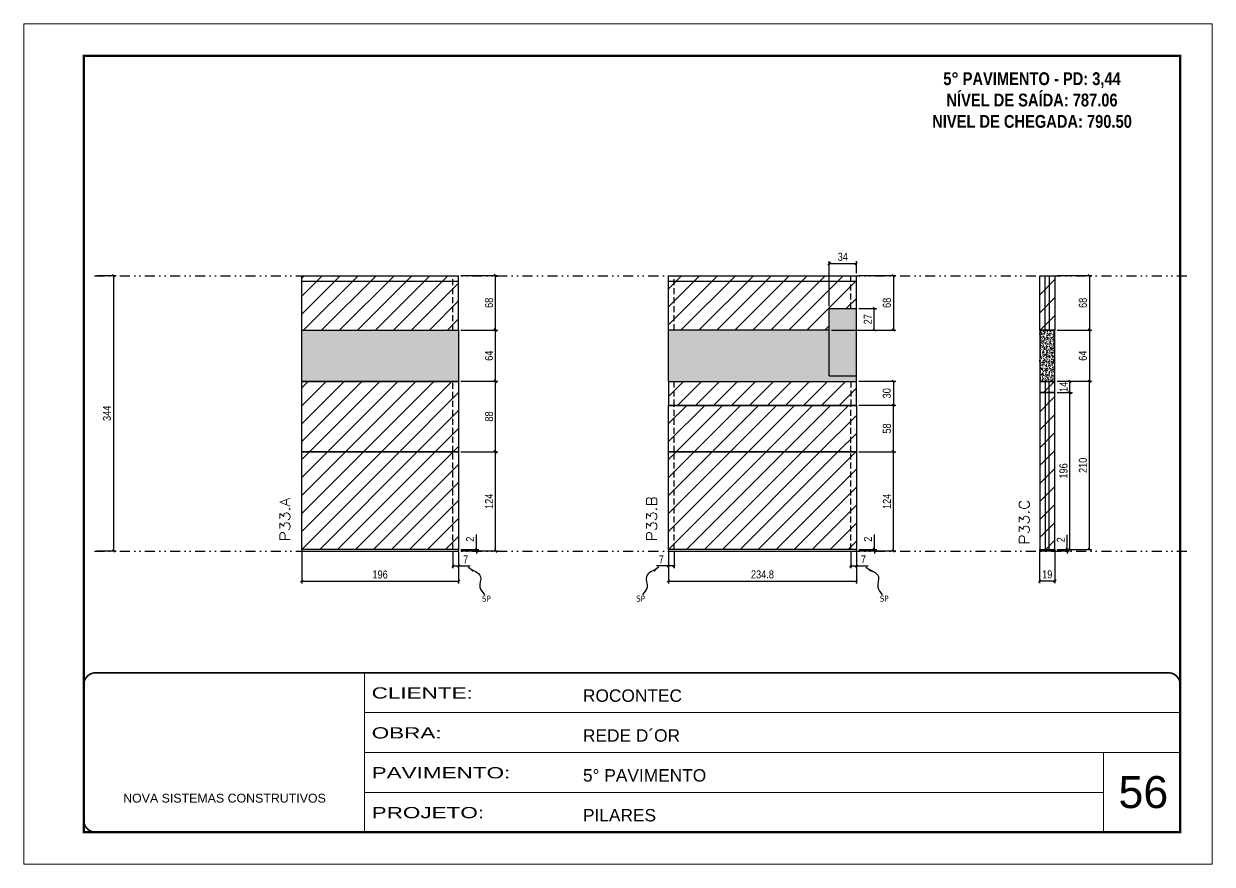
# Model space of a CAD drawing. Extents: x 28748 to 35002, y 14885 to 43501.
# Drawn here: x 33517 to 35002, y 27519 to 28569 of the extents above; entities that cross this region are included whole.
import ezdxf

# ---------------------------------------------------------------- set-up
doc = ezdxf.new("R2010")
doc.units = 0
for name, pattern in [('CONTINUO', [0]), ('DASHED', [0.75, 0.5, -0.25]), ('DIVIDE2', [0.625, 0.25, -0.125, 0, -0.125, 0, -0.125]), ('HIDDEN', [0.375, 0.25, -0.125])]:
    doc.linetypes.add(name, pattern=pattern)
for name, color, linetype, lineweight in [('CARIMBO', 255, 'Continuous', 9), ('Folhas', 255, 'Continuous', 9), ('Hachura', 251, 'Continuous', 9), ('SARRAFO DE PRESSAO', 251, 'DASHED', 9), ('Texto Seção', 7, 'Continuous', 15)]:
    doc.layers.add(name, color=color, linetype=linetype, lineweight=lineweight)
for name, color, linetype in [('COTA', 241, 'Continuous'), ('NOMENCLATURA', 7, 'Continuous'), ('Nível', 160, 'Continuous'), ('Painéis', 200, 'Continuous'), ('SARR_2.2x7', 40, 'Continuous'), ('Sarrafo de Pressão', 42, 'HIDDEN'), ('texto', 7, 'Continuous')]:
    doc.layers.add(name, color=color, linetype=linetype)
doc.styles.add('ARIAL', font='arial.ttf')
doc.styles.add('COTA TECNICA', font='techl___.ttf', dxfattribs={"height": 10})
doc.styles.add('COTA TECNICA-50', font='techl___.ttf', dxfattribs={"height": 10})
doc.styles.add('REGUA-120', font='ROMANS.shx', dxfattribs={"height": 15})
doc.styles.add('ROMANC', font='techb___.ttf', dxfattribs={"height": 2.5})
doc.styles.get("Standard").update_dxf_attribs({"font": 'arial.ttf'})
doc.styles.add('Tecnologia', font='')
doc.styles.get('Tecnologia').set_extended_font_data('Forgotten Futurist')
doc.dimstyles.new('COTA PAINEL-50', dxfattribs={"dimtxt": 10, "dimasz": 3, "dimexe": 3, "dimexo": 3, "dimgap": 3, "dimtad": 1, "dimdec": 1, "dimzin": 12, "dimdsep": 46, "dimtxsty": 'COTA TECNICA-50', "dimblk1": 'OBLIQUE', "dimblk2": 'OBLIQUE', "dimsah": 1, "dimcen": 0.9, "dimclrd": 4, "dimclre": 4, "dimclrt": 240, "dimadec": 1, "dimazin": 3, "dimtfac": 1, "dimtdec": 1, "dimtmove": 0, "dimatfit": 3, "dimfxl": 1, "dimtolj": 1, "dimtzin": 12, "dimarcsym": 0})
doc.dimstyles.new('PAINEL', dxfattribs={"dimtxt": 10, "dimasz": 3, "dimexe": 3, "dimexo": 3, "dimgap": 3, "dimtad": 1, "dimdec": 1, "dimzin": 12, "dimdsep": 46, "dimtxsty": 'COTA TECNICA', "dimblk1": 'OBLIQUE', "dimblk2": 'OBLIQUE', "dimsah": 1, "dimcen": 0.9, "dimclrd": 4, "dimclre": 4, "dimclrt": 240, "dimadec": 1, "dimazin": 3, "dimtfac": 1, "dimtdec": 1, "dimtmove": 0, "dimatfit": 3, "dimfxl": 1, "dimtolj": 1, "dimtzin": 12, "dimarcsym": 0})
doc.dimstyles.get("Standard").update_dxf_attribs({"dimtxt": 0.18, "dimasz": 0.18, "dimexe": 0.18, "dimexo": 0.0625, "dimgap": 0.09, "dimtad": 0, "dimtih": 1, "dimtoh": 1, "dimdec": 4, "dimzin": 0, "dimdsep": 46, "dimtxsty": 'Standard', "dimcen": 0.09, "dimadec": 0, "dimazin": 0, "dimtfac": 1, "dimtdec": 4, "dimtofl": 0, "dimtmove": 0, "dimatfit": 3, "dimfxl": 1, "dimtolj": 1, "dimtzin": 0, "dimarcsym": 0})
pattern_1 = [(45, (-95420.628, -928.062), (-11.2253202, 11.2253202), [])]
pattern_2 = [(45, (28982.809, 36716.885), (-11.22532, 11.22532), [])]

# ---------------------------------------------------------------- blocks, each defined once
blk = doc.blocks.new('9999999999')
at = {"color": 30, "linetype": 'CONTINUO'}
for p, q in [((98564.6, 34230.2), (98564.6, 34429.4)), ((98564.6, 34379.6), (99584, 34379.6)), ((98564.6, 34329.8), (99488, 34329.8)), ((99584, 34329.8), (99488, 34329.8)), ((99488, 34329.8), (99488, 34230.2)), ((98564.6, 34280), (99488, 34280))]:
    blk.add_line(p, q, dxfattribs=at)
at = {"color": 30, "linetype": 'CONTINUO', "const_width": 2}
blk.add_lwpolyline([(99584, 34230.2), (99584, 34414.4, 0.414214), (99569, 34429.4), (98229, 34429.4, 0.414214), (98214, 34414.4), (98214, 34245.2, 0.414214), (98229, 34230.2), (99584, 34230.2)], format="xyb", dxfattribs=at)
at = {"layer": 'Folhas'}
blk.add_lwpolyline([(98139, 34190.2), (99624, 34190.2), (99624, 35240.2), (98139, 35240.2)], close=True, dxfattribs=at)
at = {"layer": 'Folhas', "color": 30, "const_width": 3}
blk.add_lwpolyline([(98214, 34230.2), (99584, 34230.2), (99584, 35200.2), (98214, 35200.2)], close=True, dxfattribs=at)
at = {"color": 7, "linetype": 'Continuous', "ltscale": 5, "style": 'ARIAL'}
for s, height, p in [('ROCONTEC', 15.48, (98837.7, 34393.1)), ('REDE D´OR', 15.48, (98837.7, 34343.3)), ('5° PAVIMENTO', 15.483, (98837.7, 34293.5)), ('NOVA SISTEMAS CONSTRUTIVOS', 11.059, (98263.2, 34267.2)), ('PILARES', 15.48, (98837.7, 34243.7))]:
    blk.add_text(s, height=height, dxfattribs=at).set_placement(p)
at = {"layer": 'Folhas', "color": 7, "style": 'Tecnologia', "width": 1.5}
for s, p in [('CLIENTE:', (98573.7, 34397.2)), ('OBRA:', (98573.7, 34347.3)), ('PAVIMENTO:', (98573.7, 34297.5)), ('PROJETO:', (98573.7, 34247.7))]:
    blk.add_text(s, height=14, dxfattribs=at).set_placement(p)
blk = doc.blocks.new('_Oblique')
at = {"color": 0, "linetype": 'ByBlock', "lineweight": -2}
blk.add_line((-0.5, -0.5), (0.5, 0.5), dxfattribs=at)
blk = doc.blocks.new('*D1070')
at = {"layer": 'COTA', "color": 4, "linetype": 'ByBlock', "lineweight": -2, "transparency": 16777216}
for p, q in [((33608.3, 28254.6), (33632.1, 28254.6)), ((33629.1, 28254.6), (33629.1, 27910.6)), ((33608.3, 27910.6), (33632.1, 27910.6))]:
    blk.add_line(p, q, dxfattribs=at)
at = {"layer": 'Defpoints', "color": 0, "linetype": 'ByBlock', "transparency": 16777216}
for p in [(33605.3, 28254.6), (33605.3, 27910.6), (33629.1, 27910.6)]:
    blk.add_point(p, dxfattribs=at)
at = {"layer": 'COTA', "color": 4, "linetype": 'ByBlock', "lineweight": -2, "transparency": 16777216, "xscale": 3, "yscale": 3, "zscale": 3}
for p, rotation in [((33629.1, 28254.6), 90), ((33629.1, 27910.6), 270)]:
    blk.add_blockref('_Oblique', p, dxfattribs=dict(at, rotation=rotation))
at = {"layer": 'COTA', "color": 240, "linetype": 'ByBlock', "transparency": 16777216, "insert": (33620.8, 28082.6), "char_height": 10, "attachment_point": 5, "rotation": 90, "style": 'COTA TECNICA'}
blk.add_mtext('\\A1;344', dxfattribs=at)
blk = doc.blocks.new('*D1071')
at = {"layer": 'COTA', "color": 4, "lineweight": -2, "transparency": 16777216}
for p, q in [((33864.1, 27909.6), (33864.1, 27870.1)), ((34060.1, 27909.6), (34060.1, 27870.1)), ((33864.1, 27873.1), (34060.1, 27873.1))]:
    blk.add_line(p, q, dxfattribs=at)
at = {"layer": 'Defpoints', "color": 0, "transparency": 16777216}
for p in [(33864.1, 27912.6), (34060.1, 27912.6), (34060.1, 27873.1)]:
    blk.add_point(p, dxfattribs=at)
at = {"layer": 'COTA', "color": 4, "lineweight": -2, "transparency": 16777216, "xscale": 3, "yscale": 3, "zscale": 3, "rotation": 180}
blk.add_blockref('_Oblique', (33864.1, 27873.1), dxfattribs=at)
at = {"layer": 'COTA', "color": 4, "lineweight": -2, "transparency": 16777216, "xscale": 3, "yscale": 3, "zscale": 3}
blk.add_blockref('_Oblique', (34060.1, 27873.1), dxfattribs=at)
at = {"layer": 'COTA', "color": 240, "transparency": 16777216, "insert": (33962.1, 27881.2), "char_height": 10, "attachment_point": 5, "style": 'COTA TECNICA'}
blk.add_mtext('\\A1;196', dxfattribs=at)
blk = doc.blocks.new('*D1072')
at = {"layer": 'COTA', "color": 4, "lineweight": -2, "transparency": 16777216}
for p, q in [((34063.1, 28186.6), (34109.3, 28186.6)), ((34106.3, 28122.6), (34106.3, 28186.6)), ((34063.1, 28122.6), (34109.3, 28122.6))]:
    blk.add_line(p, q, dxfattribs=at)
at = {"layer": 'Defpoints', "color": 0, "transparency": 16777216}
for p in [(34060.1, 28186.6), (34106.3, 28186.6), (34060.1, 28122.6)]:
    blk.add_point(p, dxfattribs=at)
at = {"layer": 'COTA', "color": 4, "lineweight": -2, "transparency": 16777216, "xscale": 3, "yscale": 3, "zscale": 3}
for p, rotation in [((34106.3, 28186.6), 90), ((34106.3, 28122.6), 270)]:
    blk.add_blockref('_Oblique', p, dxfattribs=dict(at, rotation=rotation))
at = {"layer": 'COTA', "color": 240, "transparency": 16777216, "insert": (34098.2, 28154.6), "char_height": 10, "attachment_point": 5, "rotation": 90, "style": 'COTA TECNICA'}
blk.add_mtext('\\A1;64', dxfattribs=at)
blk = doc.blocks.new('*D1073')
at = {"layer": 'COTA', "color": 4, "lineweight": -2, "transparency": 16777216}
for p, q in [((34053.1, 27909.6), (34053.1, 27889)), ((34060.1, 27907.6), (34060.1, 27889)), ((34053.1, 27892), (34060.1, 27892)), ((34060.1, 27892), (34074.8, 27892))]:
    blk.add_line(p, q, dxfattribs=at)
at = {"layer": 'Defpoints', "color": 0, "transparency": 16777216}
for p in [(34053.1, 27912.6), (34060.1, 27910.6), (34060.1, 27892)]:
    blk.add_point(p, dxfattribs=at)
at = {"layer": 'COTA', "color": 4, "lineweight": -2, "transparency": 16777216, "xscale": 3, "yscale": 3, "zscale": 3, "rotation": 180}
blk.add_blockref('_Oblique', (34053.1, 27892), dxfattribs=at)
at = {"layer": 'COTA', "color": 4, "lineweight": -2, "transparency": 16777216, "xscale": 3, "yscale": 3, "zscale": 3}
blk.add_blockref('_Oblique', (34060.1, 27892), dxfattribs=at)
at = {"layer": 'COTA', "color": 240, "transparency": 16777216, "insert": (34069, 27900.1), "char_height": 10, "attachment_point": 5, "style": 'COTA TECNICA-50'}
blk.add_mtext('\\A1;7', dxfattribs=at)
blk = doc.blocks.new('*D1074')
at = {"layer": 'COTA', "color": 4, "lineweight": -2, "transparency": 16777216}
for p, q in [((34063.1, 28034.6), (34109.3, 28034.6)), ((34106.3, 27910.6), (34106.3, 28034.6)), ((34063.1, 27910.6), (34109.3, 27910.6))]:
    blk.add_line(p, q, dxfattribs=at)
at = {"layer": 'Defpoints', "color": 0, "transparency": 16777216}
for p in [(34060.1, 28034.6), (34106.3, 28034.6), (34060.1, 27910.6)]:
    blk.add_point(p, dxfattribs=at)
at = {"layer": 'COTA', "color": 4, "lineweight": -2, "transparency": 16777216, "xscale": 3, "yscale": 3, "zscale": 3}
for p, rotation in [((34106.3, 28034.6), 90), ((34106.3, 27910.6), 270)]:
    blk.add_blockref('_Oblique', p, dxfattribs=dict(at, rotation=rotation))
at = {"layer": 'COTA', "color": 240, "transparency": 16777216, "insert": (34098.3, 27972.6), "char_height": 10, "attachment_point": 5, "rotation": 90, "style": 'COTA TECNICA-50'}
blk.add_mtext('\\A1;124', dxfattribs=at)
blk = doc.blocks.new('*D1075')
at = {"layer": 'COTA', "color": 4, "lineweight": -2, "transparency": 16777216}
for p, q in [((34082.6, 27912.6), (34082.6, 27931.4)), ((34063.1, 27912.6), (34085.6, 27912.6)), ((34063.1, 27910.6), (34085.6, 27910.6)), ((34082.6, 27910.6), (34082.6, 27912.6)), ((34082.6, 27910.6), (34082.6, 27907.6))]:
    blk.add_line(p, q, dxfattribs=at)
at = {"layer": 'Defpoints', "color": 0, "transparency": 16777216}
for p in [(34060.1, 27912.6), (34060.1, 27910.6), (34082.6, 27910.6)]:
    blk.add_point(p, dxfattribs=at)
at = {"layer": 'COTA', "color": 4, "lineweight": -2, "transparency": 16777216, "xscale": 3, "yscale": 3, "zscale": 3}
for p, rotation in [((34082.6, 27912.6), 270), ((34082.6, 27910.6), 90)]:
    blk.add_blockref('_Oblique', p, dxfattribs=dict(at, rotation=rotation))
at = {"layer": 'COTA', "color": 240, "transparency": 16777216, "insert": (34074.6, 27925.3), "char_height": 10, "attachment_point": 5, "rotation": 90, "style": 'COTA TECNICA-50'}
blk.add_mtext('\\A1;2', dxfattribs=at)
blk = doc.blocks.new('*D1076')
at = {"layer": 'COTA', "color": 4, "linetype": 'ByBlock', "lineweight": -2, "transparency": 16777216}
for p, q in [((34063.1, 28122.6), (34109.3, 28122.6)), ((34106.3, 28034.6), (34106.3, 28122.6)), ((34063.1, 28034.6), (34109.3, 28034.6))]:
    blk.add_line(p, q, dxfattribs=at)
at = {"layer": 'Defpoints', "color": 0, "linetype": 'ByBlock', "transparency": 16777216}
for p in [(34060.1, 28122.6), (34106.3, 28122.6), (34060.1, 28034.6)]:
    blk.add_point(p, dxfattribs=at)
at = {"layer": 'COTA', "color": 4, "linetype": 'ByBlock', "lineweight": -2, "transparency": 16777216, "xscale": 3, "yscale": 3, "zscale": 3}
for p, rotation in [((34106.3, 28122.6), 90), ((34106.3, 28034.6), 270)]:
    blk.add_blockref('_Oblique', p, dxfattribs=dict(at, rotation=rotation))
at = {"layer": 'COTA', "color": 240, "linetype": 'ByBlock', "transparency": 16777216, "insert": (34098.3, 28078.6), "char_height": 10, "attachment_point": 5, "rotation": 90, "style": 'COTA TECNICA'}
blk.add_mtext('\\A1;88', dxfattribs=at)
blk = doc.blocks.new('*D1077')
at = {"layer": 'COTA', "color": 4, "lineweight": -2, "transparency": 16777216}
for p, q in [((34322.4, 27909.6), (34322.4, 27870.1)), ((34557.2, 27909.6), (34557.2, 27870.1)), ((34322.4, 27873.1), (34557.2, 27873.1))]:
    blk.add_line(p, q, dxfattribs=at)
at = {"layer": 'Defpoints', "color": 0, "transparency": 16777216}
for p in [(34322.4, 27912.6), (34557.2, 27912.6), (34557.2, 27873.1)]:
    blk.add_point(p, dxfattribs=at)
at = {"layer": 'COTA', "color": 4, "lineweight": -2, "transparency": 16777216, "xscale": 3, "yscale": 3, "zscale": 3, "rotation": 180}
blk.add_blockref('_Oblique', (34322.4, 27873.1), dxfattribs=at)
at = {"layer": 'COTA', "color": 4, "lineweight": -2, "transparency": 16777216, "xscale": 3, "yscale": 3, "zscale": 3}
blk.add_blockref('_Oblique', (34557.2, 27873.1), dxfattribs=at)
at = {"layer": 'COTA', "color": 240, "transparency": 16777216, "insert": (34439.8, 27881.3), "char_height": 10, "attachment_point": 5, "style": 'COTA TECNICA'}
blk.add_mtext('\\A1;234.8', dxfattribs=at)
blk = doc.blocks.new('*D1078')
at = {"layer": 'COTA', "color": 4, "lineweight": -2, "transparency": 16777216}
for p, q in [((34322.4, 27907.6), (34322.4, 27889)), ((34329.4, 27909.6), (34329.4, 27889)), ((34322.4, 27892), (34307.6, 27892)), ((34329.4, 27892), (34322.4, 27892))]:
    blk.add_line(p, q, dxfattribs=at)
at = {"layer": 'Defpoints', "color": 0, "transparency": 16777216}
for p in [(34322.4, 27910.6), (34329.4, 27912.6), (34322.4, 27892)]:
    blk.add_point(p, dxfattribs=at)
at = {"layer": 'COTA', "color": 4, "lineweight": -2, "transparency": 16777216, "xscale": 3, "yscale": 3, "zscale": 3, "rotation": 180}
blk.add_blockref('_Oblique', (34322.4, 27892), dxfattribs=at)
at = {"layer": 'COTA', "color": 4, "lineweight": -2, "transparency": 16777216, "xscale": 3, "yscale": 3, "zscale": 3}
blk.add_blockref('_Oblique', (34329.4, 27892), dxfattribs=at)
at = {"layer": 'COTA', "color": 240, "transparency": 16777216, "insert": (34313.5, 27900.1), "char_height": 10, "attachment_point": 5, "style": 'COTA TECNICA-50'}
blk.add_mtext('\\A1;7', dxfattribs=at)
blk = doc.blocks.new('*D1079')
at = {"layer": 'COTA', "color": 4, "lineweight": -2, "transparency": 16777216}
for p, q in [((34550.2, 27909.6), (34550.2, 27889)), ((34557.2, 27907.6), (34557.2, 27889)), ((34550.2, 27892), (34557.2, 27892)), ((34557.2, 27892), (34571.9, 27892))]:
    blk.add_line(p, q, dxfattribs=at)
at = {"layer": 'Defpoints', "color": 0, "transparency": 16777216}
for p in [(34550.2, 27912.6), (34557.2, 27910.6), (34557.2, 27892)]:
    blk.add_point(p, dxfattribs=at)
at = {"layer": 'COTA', "color": 4, "lineweight": -2, "transparency": 16777216, "xscale": 3, "yscale": 3, "zscale": 3, "rotation": 180}
blk.add_blockref('_Oblique', (34550.2, 27892), dxfattribs=at)
at = {"layer": 'COTA', "color": 4, "lineweight": -2, "transparency": 16777216, "xscale": 3, "yscale": 3, "zscale": 3}
blk.add_blockref('_Oblique', (34557.2, 27892), dxfattribs=at)
at = {"layer": 'COTA', "color": 240, "transparency": 16777216, "insert": (34566, 27900.1), "char_height": 10, "attachment_point": 5, "style": 'COTA TECNICA-50'}
blk.add_mtext('\\A1;7', dxfattribs=at)
blk = doc.blocks.new('*D1080')
at = {"layer": 'COTA', "color": 4, "lineweight": -2, "transparency": 16777216}
for p, q in [((34560.2, 28034.6), (34606.4, 28034.6)), ((34603.4, 27910.6), (34603.4, 28034.6)), ((34560.2, 27910.6), (34606.4, 27910.6))]:
    blk.add_line(p, q, dxfattribs=at)
at = {"layer": 'Defpoints', "color": 0, "transparency": 16777216}
for p in [(34557.2, 28034.6), (34603.4, 28034.6), (34557.2, 27910.6)]:
    blk.add_point(p, dxfattribs=at)
at = {"layer": 'COTA', "color": 4, "lineweight": -2, "transparency": 16777216, "xscale": 3, "yscale": 3, "zscale": 3}
for p, rotation in [((34603.4, 28034.6), 90), ((34603.4, 27910.6), 270)]:
    blk.add_blockref('_Oblique', p, dxfattribs=dict(at, rotation=rotation))
at = {"layer": 'COTA', "color": 240, "transparency": 16777216, "insert": (34595.3, 27972.6), "char_height": 10, "attachment_point": 5, "rotation": 90, "style": 'COTA TECNICA-50'}
blk.add_mtext('\\A1;124', dxfattribs=at)
blk = doc.blocks.new('*D1081')
at = {"layer": 'COTA', "color": 4, "lineweight": -2, "transparency": 16777216}
for p, q in [((34579.7, 27912.6), (34579.7, 27931.4)), ((34560.2, 27912.6), (34582.7, 27912.6)), ((34560.2, 27910.6), (34582.7, 27910.6)), ((34579.7, 27910.6), (34579.7, 27912.6)), ((34579.7, 27910.6), (34579.7, 27907.6))]:
    blk.add_line(p, q, dxfattribs=at)
at = {"layer": 'Defpoints', "color": 0, "transparency": 16777216}
for p in [(34557.2, 27912.6), (34557.2, 27910.6), (34579.7, 27910.6)]:
    blk.add_point(p, dxfattribs=at)
at = {"layer": 'COTA', "color": 4, "lineweight": -2, "transparency": 16777216, "xscale": 3, "yscale": 3, "zscale": 3}
for p, rotation in [((34579.7, 27912.6), 270), ((34579.7, 27910.6), 90)]:
    blk.add_blockref('_Oblique', p, dxfattribs=dict(at, rotation=rotation))
at = {"layer": 'COTA', "color": 240, "transparency": 16777216, "insert": (34571.7, 27925.3), "char_height": 10, "attachment_point": 5, "rotation": 90, "style": 'COTA TECNICA-50'}
blk.add_mtext('\\A1;2', dxfattribs=at)
blk = doc.blocks.new('*D1082')
at = {"layer": 'COTA', "color": 4, "linetype": 'ByBlock', "lineweight": -2, "transparency": 16777216}
for p, q in [((34560.2, 28092.6), (34606.4, 28092.6)), ((34603.4, 28034.6), (34603.4, 28092.6)), ((34560.2, 28034.6), (34606.4, 28034.6))]:
    blk.add_line(p, q, dxfattribs=at)
at = {"layer": 'Defpoints', "color": 0, "linetype": 'ByBlock', "transparency": 16777216}
for p in [(34557.2, 28092.6), (34603.4, 28092.6), (34557.2, 28034.6)]:
    blk.add_point(p, dxfattribs=at)
at = {"layer": 'COTA', "color": 4, "linetype": 'ByBlock', "lineweight": -2, "transparency": 16777216, "xscale": 3, "yscale": 3, "zscale": 3}
for p, rotation in [((34603.4, 28092.6), 90), ((34603.4, 28034.6), 270)]:
    blk.add_blockref('_Oblique', p, dxfattribs=dict(at, rotation=rotation))
at = {"layer": 'COTA', "color": 240, "linetype": 'ByBlock', "transparency": 16777216, "insert": (34595.3, 28063.6), "char_height": 10, "attachment_point": 5, "rotation": 90, "style": 'COTA TECNICA'}
blk.add_mtext('\\A1;58', dxfattribs=at)
blk = doc.blocks.new('*D1219')
at = {"layer": 'COTA', "color": 4, "lineweight": -2, "transparency": 16777216}
for p, q in [((34786.2, 27909.6), (34786.2, 27870.2)), ((34805.2, 27909.6), (34805.2, 27870.2)), ((34786.2, 27873.2), (34805.2, 27873.2))]:
    blk.add_line(p, q, dxfattribs=at)
at = {"layer": 'Defpoints', "color": 0, "transparency": 16777216}
for p in [(34786.2, 27912.6), (34805.2, 27912.6), (34805.2, 27873.2)]:
    blk.add_point(p, dxfattribs=at)
at = {"layer": 'COTA', "color": 4, "lineweight": -2, "transparency": 16777216, "xscale": 3, "yscale": 3, "zscale": 3, "rotation": 180}
blk.add_blockref('_Oblique', (34786.2, 27873.2), dxfattribs=at)
at = {"layer": 'COTA', "color": 4, "lineweight": -2, "transparency": 16777216, "xscale": 3, "yscale": 3, "zscale": 3}
blk.add_blockref('_Oblique', (34805.2, 27873.2), dxfattribs=at)
at = {"layer": 'COTA', "color": 240, "transparency": 16777216, "insert": (34795.7, 27881.3), "char_height": 10, "attachment_point": 5, "style": 'COTA TECNICA'}
blk.add_mtext('\\A1;19', dxfattribs=at)
blk = doc.blocks.new('*D1220')
at = {"layer": 'COTA', "color": 4, "lineweight": -2, "transparency": 16777216}
for p, q in [((34820.6, 27912.6), (34820.6, 27930.7)), ((34808.2, 27912.6), (34823.6, 27912.6)), ((34808.2, 27910.6), (34823.6, 27910.6)), ((34820.6, 27910.6), (34820.6, 27912.6)), ((34820.6, 27910.6), (34820.6, 27907.6))]:
    blk.add_line(p, q, dxfattribs=at)
at = {"layer": 'Defpoints', "color": 0, "transparency": 16777216}
for p in [(34805.2, 27912.6), (34805.2, 27910.6), (34820.6, 27912.6)]:
    blk.add_point(p, dxfattribs=at)
at = {"layer": 'COTA', "color": 4, "lineweight": -2, "transparency": 16777216, "xscale": 3, "yscale": 3, "zscale": 3}
for p, rotation in [((34820.6, 27912.6), 270), ((34820.6, 27910.6), 90)]:
    blk.add_blockref('_Oblique', p, dxfattribs=dict(at, rotation=rotation))
at = {"layer": 'COTA', "color": 240, "transparency": 16777216, "insert": (34812.6, 27924.6), "char_height": 10, "attachment_point": 5, "rotation": 90, "style": 'COTA TECNICA-50'}
blk.add_mtext('\\A1;2', dxfattribs=at)
blk = doc.blocks.new('*D2032')
at = {"layer": 'COTA', "color": 4, "linetype": 'ByBlock', "lineweight": -2, "transparency": 16777216}
for p, q in [((34808.2, 28186.6), (34851.3, 28186.6)), ((34848.3, 28186.6), (34848.3, 28122.6)), ((34808.2, 28122.6), (34851.3, 28122.6))]:
    blk.add_line(p, q, dxfattribs=at)
at = {"layer": 'Defpoints', "color": 0, "linetype": 'ByBlock', "transparency": 16777216}
for p in [(34805.2, 28186.6), (34805.2, 28122.6), (34848.3, 28122.6)]:
    blk.add_point(p, dxfattribs=at)
at = {"layer": 'COTA', "color": 4, "linetype": 'ByBlock', "lineweight": -2, "transparency": 16777216, "xscale": 3, "yscale": 3, "zscale": 3}
for p, rotation in [((34848.3, 28186.6), 90), ((34848.3, 28122.6), 270)]:
    blk.add_blockref('_Oblique', p, dxfattribs=dict(at, rotation=rotation))
at = {"layer": 'COTA', "color": 240, "linetype": 'ByBlock', "transparency": 16777216, "insert": (34840.2, 28154.6), "char_height": 10, "attachment_point": 5, "rotation": 90, "style": 'COTA TECNICA'}
blk.add_mtext('\\A1;64', dxfattribs=at)
blk = doc.blocks.new('*D2033')
at = {"layer": 'COTA', "color": 4, "linetype": 'ByBlock', "lineweight": -2, "transparency": 16777216}
for p, q in [((34808.2, 28122.6), (34851.3, 28122.6)), ((34848.3, 27912.6), (34848.3, 28122.6)), ((34808.2, 27912.6), (34851.3, 27912.6))]:
    blk.add_line(p, q, dxfattribs=at)
at = {"layer": 'Defpoints', "color": 0, "linetype": 'ByBlock', "transparency": 16777216}
for p in [(34805.2, 28122.6), (34848.3, 28122.6), (34805.2, 27912.6)]:
    blk.add_point(p, dxfattribs=at)
at = {"layer": 'COTA', "color": 4, "linetype": 'ByBlock', "lineweight": -2, "transparency": 16777216, "xscale": 3, "yscale": 3, "zscale": 3}
for p, rotation in [((34848.3, 28122.6), 90), ((34848.3, 27912.6), 270)]:
    blk.add_blockref('_Oblique', p, dxfattribs=dict(at, rotation=rotation))
at = {"layer": 'COTA', "color": 240, "linetype": 'ByBlock', "transparency": 16777216, "insert": (34840.2, 28017.6), "char_height": 10, "attachment_point": 5, "rotation": 90, "style": 'COTA TECNICA'}
blk.add_mtext('\\A1;210', dxfattribs=at)
blk = doc.blocks.new('*D2034')
at = {"layer": 'COTA', "color": 4, "linetype": 'ByBlock', "lineweight": -2, "transparency": 16777216}
for p, q in [((34808.2, 28108.6), (34827.1, 28108.6)), ((34824.1, 27912.6), (34824.1, 28108.6)), ((34808.2, 27912.6), (34827.1, 27912.6))]:
    blk.add_line(p, q, dxfattribs=at)
at = {"layer": 'Defpoints', "color": 0, "linetype": 'ByBlock', "transparency": 16777216}
for p in [(34805.2, 28108.6), (34824.1, 28108.6), (34805.2, 27912.6)]:
    blk.add_point(p, dxfattribs=at)
at = {"layer": 'COTA', "color": 4, "linetype": 'ByBlock', "lineweight": -2, "transparency": 16777216, "xscale": 3, "yscale": 3, "zscale": 3}
for p, rotation in [((34824.1, 28108.6), 90), ((34824.1, 27912.6), 270)]:
    blk.add_blockref('_Oblique', p, dxfattribs=dict(at, rotation=rotation))
at = {"layer": 'COTA', "color": 240, "linetype": 'ByBlock', "transparency": 16777216, "insert": (34816, 28010.6), "char_height": 10, "attachment_point": 5, "rotation": 90, "style": 'COTA TECNICA'}
blk.add_mtext('\\A1;196', dxfattribs=at)
blk = doc.blocks.new('*D1221')
at = {"layer": 'COTA', "color": 4, "linetype": 'ByBlock', "lineweight": -2, "transparency": 16777216}
for p, q in [((34808.2, 28122.6), (34827.1, 28122.6)), ((34824.1, 28108.6), (34824.1, 28122.6)), ((34808.2, 28108.6), (34827.1, 28108.6))]:
    blk.add_line(p, q, dxfattribs=at)
at = {"layer": 'Defpoints', "color": 0, "linetype": 'ByBlock', "transparency": 16777216}
for p in [(34805.2, 28122.6), (34824.1, 28122.6), (34805.2, 28108.6)]:
    blk.add_point(p, dxfattribs=at)
at = {"layer": 'COTA', "color": 4, "linetype": 'ByBlock', "lineweight": -2, "transparency": 16777216, "xscale": 3, "yscale": 3, "zscale": 3}
for p, rotation in [((34824.1, 28122.6), 90), ((34824.1, 28108.6), 270)]:
    blk.add_blockref('_Oblique', p, dxfattribs=dict(at, rotation=rotation))
at = {"layer": 'COTA', "color": 240, "linetype": 'ByBlock', "transparency": 16777216, "insert": (34816.1, 28115.6), "char_height": 10, "attachment_point": 5, "rotation": 90, "style": 'COTA TECNICA'}
blk.add_mtext('\\A1;14', dxfattribs=at)
blk = doc.blocks.new('*D2187')
at = {"layer": 'COTA', "color": 4, "lineweight": -2, "transparency": 16777216}
for p, q in [((34063.1, 28254.6), (34109.3, 28254.6)), ((34106.3, 28186.6), (34106.3, 28254.6)), ((34063.1, 28186.6), (34109.3, 28186.6))]:
    blk.add_line(p, q, dxfattribs=at)
at = {"layer": 'Defpoints', "color": 0, "transparency": 16777216}
for p in [(34060.1, 28254.6), (34106.3, 28254.6), (34060.1, 28186.6)]:
    blk.add_point(p, dxfattribs=at)
at = {"layer": 'COTA', "color": 4, "lineweight": -2, "transparency": 16777216, "xscale": 3, "yscale": 3, "zscale": 3}
for p, rotation in [((34106.3, 28254.6), 90), ((34106.3, 28186.6), 270)]:
    blk.add_blockref('_Oblique', p, dxfattribs=dict(at, rotation=rotation))
at = {"layer": 'COTA', "color": 240, "transparency": 16777216, "insert": (34098.2, 28220.6), "char_height": 10, "attachment_point": 5, "rotation": 90, "style": 'COTA TECNICA-50'}
blk.add_mtext('\\A1;68', dxfattribs=at)
blk = doc.blocks.new('*D1457')
at = {"layer": 'COTA', "color": 4, "lineweight": -2, "transparency": 16777216}
for p, q in [((34808.2, 28254.6), (34851.3, 28254.6)), ((34848.3, 28254.6), (34848.3, 28186.6)), ((34808.2, 28186.6), (34851.3, 28186.6))]:
    blk.add_line(p, q, dxfattribs=at)
at = {"layer": 'Defpoints', "color": 0, "transparency": 16777216}
for p in [(34805.2, 28254.6), (34805.2, 28186.6), (34848.3, 28186.6)]:
    blk.add_point(p, dxfattribs=at)
at = {"layer": 'COTA', "color": 4, "lineweight": -2, "transparency": 16777216, "xscale": 3, "yscale": 3, "zscale": 3}
for p, rotation in [((34848.3, 28254.6), 90), ((34848.3, 28186.6), 270)]:
    blk.add_blockref('_Oblique', p, dxfattribs=dict(at, rotation=rotation))
at = {"layer": 'COTA', "color": 240, "transparency": 16777216, "insert": (34840.2, 28220.6), "char_height": 10, "attachment_point": 5, "rotation": 90, "style": 'COTA TECNICA-50'}
blk.add_mtext('\\A1;68', dxfattribs=at)
blk = doc.blocks.new('*D2197')
at = {"layer": 'COTA', "color": 4, "lineweight": -2, "transparency": 16777216}
for p, q in [((34560.2, 28122.6), (34606.4, 28122.6)), ((34603.4, 28122.6), (34603.4, 28092.6)), ((34560.2, 28092.6), (34606.4, 28092.6))]:
    blk.add_line(p, q, dxfattribs=at)
at = {"layer": 'Defpoints', "color": 0, "transparency": 16777216}
for p in [(34557.2, 28122.6), (34557.2, 28092.6), (34603.4, 28092.6)]:
    blk.add_point(p, dxfattribs=at)
at = {"layer": 'COTA', "color": 4, "lineweight": -2, "transparency": 16777216, "xscale": 3, "yscale": 3, "zscale": 3}
for p, rotation in [((34603.4, 28122.6), 90), ((34603.4, 28092.6), 270)]:
    blk.add_blockref('_Oblique', p, dxfattribs=dict(at, rotation=rotation))
at = {"layer": 'COTA', "color": 240, "transparency": 16777216, "insert": (34595.2, 28107.6), "char_height": 10, "attachment_point": 5, "rotation": 90, "style": 'COTA TECNICA-50'}
blk.add_mtext('\\A1;30', dxfattribs=at)
blk = doc.blocks.new('*D2399')
at = {"layer": 'COTA', "color": 4, "lineweight": -2, "transparency": 16777216}
for p, q in [((34560.2, 28254.6), (34606.4, 28254.6)), ((34603.4, 28254.6), (34603.4, 28186.6)), ((34526.2, 28186.6), (34606.4, 28186.6))]:
    blk.add_line(p, q, dxfattribs=at)
at = {"layer": 'Defpoints', "color": 0, "transparency": 16777216}
for p in [(34557.2, 28254.6), (34523.2, 28186.6), (34603.4, 28186.6)]:
    blk.add_point(p, dxfattribs=at)
at = {"layer": 'COTA', "color": 4, "lineweight": -2, "transparency": 16777216, "xscale": 3, "yscale": 3, "zscale": 3}
for p, rotation in [((34603.4, 28254.6), 90), ((34603.4, 28186.6), 270)]:
    blk.add_blockref('_Oblique', p, dxfattribs=dict(at, rotation=rotation))
at = {"layer": 'COTA', "color": 240, "transparency": 16777216, "insert": (34595.3, 28220.6), "char_height": 10, "attachment_point": 5, "rotation": 90, "style": 'COTA TECNICA'}
blk.add_mtext('\\A1;68', dxfattribs=at)
blk = doc.blocks.new('*D2400')
at = {"layer": 'COTA', "color": 4, "lineweight": -2, "transparency": 16777216}
for p, q in [((34560.2, 28213.6), (34582.6, 28213.6)), ((34579.6, 28186.6), (34579.6, 28213.6)), ((34526.2, 28186.6), (34582.6, 28186.6))]:
    blk.add_line(p, q, dxfattribs=at)
at = {"layer": 'Defpoints', "color": 0, "transparency": 16777216}
for p in [(34557.2, 28213.6), (34579.6, 28213.6), (34523.2, 28186.6)]:
    blk.add_point(p, dxfattribs=at)
at = {"layer": 'COTA', "color": 4, "lineweight": -2, "transparency": 16777216, "xscale": 3, "yscale": 3, "zscale": 3}
for p, rotation in [((34579.6, 28213.6), 90), ((34579.6, 28186.6), 270)]:
    blk.add_blockref('_Oblique', p, dxfattribs=dict(at, rotation=rotation))
at = {"layer": 'COTA', "color": 240, "transparency": 16777216, "insert": (34571.5, 28200.1), "char_height": 10, "attachment_point": 5, "rotation": 90, "style": 'COTA TECNICA'}
blk.add_mtext('\\A1;27', dxfattribs=at)
blk = doc.blocks.new('*D2401')
at = {"layer": 'COTA', "color": 4, "lineweight": -2, "transparency": 16777216}
for p, q in [((34523.2, 28216.6), (34523.2, 28272.8)), ((34523.2, 28269.8), (34557.2, 28269.8)), ((34557.2, 28257.6), (34557.2, 28272.8))]:
    blk.add_line(p, q, dxfattribs=at)
at = {"layer": 'Defpoints', "color": 0, "transparency": 16777216}
for p in [(34557.2, 28269.8), (34557.2, 28254.6), (34523.2, 28213.6)]:
    blk.add_point(p, dxfattribs=at)
at = {"layer": 'COTA', "color": 4, "lineweight": -2, "transparency": 16777216, "xscale": 3, "yscale": 3, "zscale": 3, "rotation": 180}
blk.add_blockref('_Oblique', (34523.2, 28269.8), dxfattribs=at)
at = {"layer": 'COTA', "color": 4, "lineweight": -2, "transparency": 16777216, "xscale": 3, "yscale": 3, "zscale": 3}
blk.add_blockref('_Oblique', (34557.2, 28269.8), dxfattribs=at)
at = {"layer": 'COTA', "color": 240, "transparency": 16777216, "insert": (34540.2, 28278.1), "char_height": 10, "attachment_point": 5, "style": 'COTA TECNICA'}
blk.add_mtext('\\A1;34', dxfattribs=at)

msp = doc.modelspace()

# ---------------------------------------------------------------- hatches: boundary and pattern name
at = {"layer": 'COTA', "linetype": 'ByBlock'}
h = msp.add_hatch(dxfattribs=at)
h.set_pattern_fill('AR-CONC', color=256, scale=0.03)
h.paths.add_polyline_path([(34557.16, 28213.55), (34523.16, 28213.55), (34523.16, 28186.55), (34322.36, 28186.55), (34322.36, 28122.55), (34557.16, 28122.55)])
h = msp.add_hatch(dxfattribs=at)
h.set_pattern_fill('AR-CONC', color=256, scale=0.03)
h.set_pattern_definition([(50, (-97547.6735, -990.8617), (5.46554007, -0.47817257), [0.5715, -6.2865]), (355, (-97547.6735, -990.8617), (-1.05730264, 5.73170536), [0.4572, -5.02921753]), (100.4514447, (-97547.218, -990.9015), (4.40823741, 5.25353256), [0.48570026, -5.34270734]), (46.1842, (-97547.6735, -989.3377), (8.13237123, -1.26126984), [0.85725, -9.42975]), (96.6355576, (-97546.996, -989.443), (7.122124, 7.42278374), [0.7285507, -8.01406824]), (351.184151, (-97547.6735, -989.338), (7.122124, 7.42278374), [0.685799, -7.54379196]), (21, (-97546.9115, -989.7187), (4.54843174, -3.06795595), [0.5715, -6.2865]), (326, (-97546.9115, -989.7187), (1.85406085, 5.52563898), [0.4572, -5.0292]), (71.451445, (-97546.5325, -989.9743), (6.40249258, 2.45768307), [0.48570026, -5.34269813]), (37.5, (-97547.6735, -990.8617), (0.092658098, 2.536651166), [0, -4.96824, 0, -5.1054, 0, -5.04825]), (7.5, (-97547.6735, -990.8617), (2.004589875, 3.005417245), [0, -2.91084, 0, -4.85394, 0, -1.92405]), (327.5, (-97549.3728, -990.8617), (4.067717855, -0.17186232), [0, -1.905, 0, -5.9436, 0, -7.8867]), (317.5, (-97550.1348, -990.8617), (4.44387544, 0.76279473), [0, -2.4765, 0, -3.94716, 0, -5.6007])])
h.paths.add_polyline_path([(34060.11, 28122.55), (33864.11, 28122.55), (33864.11, 28186.55), (34060.11, 28186.55)])
h = msp.add_hatch(dxfattribs=at)
h.set_pattern_fill('AR-CONC', color=256, scale=0.03)
h.set_pattern_definition([(50, (-97105.4116, -5623.362), (5.46554007, -0.47817257), [0.5715, -6.2865]), (355, (-97105.4116, -5623.362), (-1.05730264, 5.73170536), [0.4572, -5.02921753]), (100.4514447, (-97104.956, -5623.402), (4.40823741, 5.25353256), [0.48570026, -5.34270734]), (46.1842, (-97105.4116, -5621.838), (8.13237123, -1.26126984), [0.85725, -9.42975]), (96.6355576, (-97104.734, -5621.943), (7.122124, 7.42278374), [0.7285507, -8.01406824]), (351.184151, (-97105.412, -5621.838), (7.122124, 7.42278374), [0.685799, -7.54379196]), (21, (-97104.6496, -5622.219), (4.54843174, -3.06795595), [0.5715, -6.2865]), (326, (-97104.6496, -5622.219), (1.85406085, 5.52563898), [0.4572, -5.0292]), (71.451445, (-97104.2706, -5622.475), (6.40249258, 2.45768307), [0.48570026, -5.34269813]), (37.5, (-97105.4116, -5623.362), (0.092658098, 2.536651166), [0, -4.96824, 0, -5.1054, 0, -5.04825]), (7.5, (-97105.4116, -5623.362), (2.004589875, 3.005417245), [0, -2.91084, 0, -4.85394, 0, -1.92405]), (327.5, (-97107.1108, -5623.362), (4.067717855, -0.17186232), [0, -1.905, 0, -5.9436, 0, -7.8867]), (317.5, (-97107.873, -5623.362), (4.44387544, 0.76279473), [0, -2.4765, 0, -3.94716, 0, -5.6007])])
h.paths.add_polyline_path([(34805.24, 28186.55), (34786.24, 28186.55), (34786.24, 28122.55), (34805.24, 28122.55)])
at = {"layer": 'Hachura', "linetype": 'ByBlock'}
h = msp.add_hatch(dxfattribs=at)
h.set_pattern_fill('ANSI31', color=256, scale=5)
h.paths.add_polyline_path([(34060.11, 28254.55), (33864.11, 28254.55), (33864.11, 28186.55), (34060.11, 28186.55)])
h = msp.add_hatch(dxfattribs=at)
h.set_pattern_fill('ANSI31', color=256, scale=5)
h.paths.add_polyline_path([(34523.16, 28213.55), (34557.16, 28213.55), (34557.16, 28254.55), (34322.36, 28254.55), (34322.36, 28186.55), (34523.16, 28186.55)])
h = msp.add_hatch(dxfattribs=at)
h.set_pattern_fill('ANSI31', color=256, scale=5)
h.paths.add_polyline_path([(34805.24, 28254.55), (34786.24, 28254.55), (34786.24, 28186.55), (34805.24, 28186.55)])
h = msp.add_hatch(dxfattribs=at)
h.set_pattern_fill('ANSI31', color=256, scale=5)
h.set_pattern_definition(pattern_1)
h.paths.add_polyline_path([(33864.11, 28122.55), (33864.11, 28034.55), (34060.11, 28034.55), (34060.11, 28122.55)])
h = msp.add_hatch(dxfattribs=at)
h.set_pattern_fill('ANSI31', color=256, scale=5)
h.paths.add_polyline_path([(34557.16, 28122.55), (34322.36, 28122.55), (34322.36, 28092.55), (34557.16, 28092.55)])
h = msp.add_hatch(dxfattribs=at)
h.set_pattern_fill('ANSI31', color=256, scale=5)
h.set_pattern_definition([(45, (28982.809, 36668.885), (-11.22532, 11.22532), [])])
h.paths.add_polyline_path([(34786.24, 28122.55), (34786.24, 28108.55), (34805.24, 28108.55), (34805.24, 28122.55)])
h = msp.add_hatch(dxfattribs=at)
h.set_pattern_fill('ANSI31', color=256, scale=5)
h.set_pattern_definition(pattern_2)
h.paths.add_polyline_path([(34805.24, 28108.55), (34786.24, 28108.55), (34786.24, 27912.55), (34805.24, 27912.55)])
h = msp.add_hatch(dxfattribs=at)
h.set_pattern_fill('ANSI31', color=256, scale=5)
h.set_pattern_definition(pattern_2)
h.paths.add_polyline_path([(34322.36, 28092.55), (34322.36, 28034.55), (34557.16, 28034.55), (34557.16, 28092.55)])
h = msp.add_hatch(dxfattribs=at)
h.set_pattern_fill('ANSI31', color=256, scale=5)
h.set_pattern_definition(pattern_1)
h.paths.add_polyline_path([(34060.11, 28034.55), (33864.11, 28034.55), (33864.11, 27912.55), (34060.11, 27912.55)])
h = msp.add_hatch(dxfattribs=at)
h.set_pattern_fill('ANSI31', color=256, scale=5)
h.set_pattern_definition(pattern_2)
h.paths.add_polyline_path([(34557.16, 28034.55), (34322.36, 28034.55), (34322.36, 27912.55), (34557.16, 27912.55)])

# ---------------------------------------------------------------- linework, layer by layer
at = {"layer": 'COTA', "linetype": 'ByBlock'}
for p, q in [((34557.16, 28122.55), (34557.16, 28213.55)), ((34322.36, 28122.55), (34322.36, 28186.55)), ((34523.16, 28129.55), (34523.16, 28186.55)), ((34523.16, 28129.55), (34557.16, 28129.55))]:
    msp.add_line(p, q, dxfattribs=at)
for points in [[(34060.11, 28122.55), (33864.11, 28122.55), (33864.11, 28186.55), (34060.11, 28186.55)], [(34786.24, 28122.55), (34805.24, 28122.55), (34805.24, 28186.55), (34786.24, 28186.55)]]:
    msp.add_lwpolyline(points, close=True, dxfattribs=at)
at = {"layer": 'Nível', "color": 4, "linetype": 'DIVIDE2', "ltscale": 50}
for p, q in [((33605.34, 28254.55), (34975.34, 28254.55)), ((33605.34, 27910.55), (34975.34, 27910.55))]:
    msp.add_line(p, q, dxfattribs=at)
at = {"layer": 'Painéis'}
for p, q in [((33864.11, 28186.55), (33864.11, 28254.55)), ((33864.11, 28254.55), (34060.11, 28254.55)), ((34060.11, 28186.55), (34060.11, 28254.55)), ((34322.36, 28186.55), (34322.36, 28254.55)), ((34322.36, 28254.55), (34557.16, 28254.55)), ((34557.16, 28213.55), (34557.16, 28254.55)), ((34786.24, 28186.55), (34786.24, 28254.55)), ((34786.24, 28254.55), (34805.24, 28254.55)), ((34805.24, 28254.55), (34805.24, 28186.55)), ((34523.16, 28186.55), (34523.16, 28213.55)), ((34523.16, 28213.55), (34557.16, 28213.55)), ((33864.11, 28186.55), (34060.11, 28186.55)), ((34523.16, 28186.55), (34322.36, 28186.55)), ((34786.24, 28186.55), (34805.24, 28186.55)), ((34060.11, 28122.55), (33864.11, 28122.55)), ((33864.11, 28034.55), (33864.11, 28122.55)), ((33864.11, 28122.55), (34060.11, 28122.55)), ((34060.11, 28122.55), (34060.11, 28034.55)), ((34322.36, 28122.55), (34557.16, 28122.55)), ((34786.24, 28122.55), (34805.24, 28122.55)), ((34805.24, 28122.55), (34786.24, 28122.55)), ((34805.24, 28108.55), (34786.24, 28108.55)), ((34786.24, 28108.55), (34786.24, 27912.55)), ((34786.24, 28108.55), (34805.24, 28108.55)), ((34805.24, 27912.55), (34805.24, 28108.55)), ((34557.16, 28092.55), (34322.36, 28092.55)), ((34322.36, 28034.55), (34322.36, 28092.55)), ((34322.36, 28092.55), (34557.16, 28092.55)), ((34557.16, 28092.55), (34557.16, 28034.55)), ((34060.11, 28034.55), (33864.11, 28034.55)), ((34557.16, 28034.55), (34322.36, 28034.55)), ((34786.24, 27912.55), (34805.24, 27912.55))]:
    msp.add_line(p, q, dxfattribs=at)
at = {"layer": 'Painéis', "linetype": 'ByBlock'}
for p, q in [((34060.11, 28122.55), (33864.11, 28122.55)), ((33864.11, 28122.55), (33864.11, 28122.55)), ((34322.36, 28122.55), (34322.36, 28092.55)), ((34557.16, 28092.55), (34557.16, 28122.55)), ((34805.24, 28122.55), (34786.24, 28122.55)), ((34786.24, 28122.55), (34786.24, 28108.55)), ((34805.24, 28108.55), (34805.24, 28122.55)), ((34786.24, 28108.55), (34805.24, 28108.55)), ((34322.36, 28092.55), (34557.16, 28092.55))]:
    msp.add_line(p, q, dxfattribs=at)
at = {"layer": 'Painéis'}
for points in [[(34060.11, 27912.55), (33864.11, 27912.55), (33864.11, 28034.55), (34060.11, 28034.55)], [(34557.16, 27912.55), (34322.36, 27912.55), (34322.36, 28034.55), (34557.16, 28034.55)], [(34060.11, 27912.55), (33864.11, 27912.55), (33864.11, 27910.55), (34060.11, 27910.55)], [(34557.16, 27912.55), (34322.36, 27912.55), (34322.36, 27910.55), (34557.16, 27910.55)], [(34786.24, 27912.55), (34805.24, 27912.55), (34805.24, 27910.55), (34786.24, 27910.55)]]:
    msp.add_lwpolyline(points, close=True, dxfattribs=at)
at = {"layer": 'SARR_2.2x7'}
for p, q in [((33864.11, 28247.55), (34060.11, 28247.55)), ((34322.36, 28247.55), (34557.16, 28247.55)), ((34793.24, 28186.55), (34793.24, 28254.55)), ((34798.24, 28254.55), (34798.24, 28186.55)), ((34793.24, 28122.55), (34793.24, 27912.55)), ((34798.24, 27912.55), (34798.24, 28122.55))]:
    msp.add_line(p, q, dxfattribs=at)
at = {"layer": 'Sarrafo de Pressão', "ltscale": 30}
for p, q in [((34053.11, 28186.55), (34053.11, 28254.55)), ((34329.36, 28186.55), (34329.36, 28254.55)), ((34550.16, 28213.55), (34550.16, 28254.55)), ((33871.11, 28122.55), (33871.11, 28122.55)), ((34053.11, 28034.55), (34053.11, 28122.55)), ((34329.36, 28092.55), (34329.36, 28122.55)), ((34550.16, 28122.55), (34550.16, 28092.55)), ((34329.36, 28034.55), (34329.36, 28092.55)), ((34329.36, 28092.55), (34329.36, 28092.55)), ((34550.16, 28034.55), (34550.16, 28092.55)), ((34550.16, 28092.55), (34550.16, 28092.55)), ((34053.11, 27912.55), (34053.11, 28034.55)), ((34329.36, 27912.55), (34329.36, 28034.55)), ((34550.16, 27912.55), (34550.16, 28034.55))]:
    msp.add_line(p, q, dxfattribs=at)

# ---------------------------------------------------------------- block references
at = {"layer": 'SARRAFO DE PRESSAO', "color": 6, "linetype": 'ByBlock'}
msp.add_blockref('9999999999', (-64622.14, -6670.94), dxfattribs=at)

# ---------------------------------------------------------------- texts
at = {"layer": 'CARIMBO', "style": 'ARIAL'}
msp.add_text('56', height=40, dxfattribs=at).set_placement((34884.7, 27589.41))
at = {"layer": 'NOMENCLATURA', "color": 2, "insert": (34776.67, 28535.33), "char_height": 16, "attachment_point": 2, "style": 'ROMANC'}
msp.add_mtext_dynamic_manual_height_columns('\\P5° PAVIMENTO - PD: 3,44\\PNÍVEL DE SAÍDA: 787.06\\PNIVEL DE CHEGADA: 790.50', width=300.2766, gutter_width=1, heights=[0], dxfattribs=at)
at = {"layer": 'texto', "color": 0, "char_height": 7.5, "attachment_point": 5}
for insert in [(34094.88, 27851.06), (34287.58, 27851.06), (34591.94, 27851.06)]:
    msp.add_mtext('{\\fTahoma|b0|i0|c0|p34;\\C4;SP}', dxfattribs=dict(at, insert=insert))
at = {"layer": 'Texto Seção', "style": 'REGUA-120', "width": 1.1}
for s, p in [('P33.A', (33849.64, 27922.61)), ('P33.B', (34307.9, 27922.61)), ('P33.C', (34773.47, 27918.45))]:
    msp.add_text(s, height=13, rotation=90, dxfattribs=at).set_placement(p)

# ---------------------------------------------------------------- dimensions: what is measured, and where the dimension line sits
at = {"layer": 'COTA'}
for base, p1, p2, dimstyle, picture, middle in [((34557.16, 28269.85), (34523.16, 28213.55), (34557.16, 28254.55), 'PAINEL', '*D2401', (34540.16, 28278.07)), ((34060.11, 27892.04), (34053.11, 27912.55), (34060.11, 27910.55), 'COTA PAINEL-50', '*D1073', (34068.97, 27900.11)), ((34557.16, 27892.04), (34550.16, 27912.55), (34557.16, 27910.55), 'COTA PAINEL-50', '*D1079', (34566.02, 27900.11))]:
    dim = msp.add_linear_dim(base=base, p1=p1, p2=p2, dimstyle=dimstyle, dxfattribs=at)
    dim.commit()
    dim.dimension.update_dxf_attribs({"geometry": picture, "text_midpoint": middle})
at = {"layer": 'COTA', "linetype": 'ByBlock'}
for base, p1, p2, picture, middle in [((33629.06, 27910.55), (33605.34, 28254.55), (33605.34, 27910.55), '*D1070', (33629.06, 28082.55)), ((34824.15, 28122.55), (34805.24, 28108.55), (34805.24, 28122.55), '*D1221', (34824.15, 28115.55))]:
    dim = msp.add_linear_dim(base=base, p1=p1, p2=p2, angle=90, dimstyle='PAINEL', dxfattribs=at)
    dim.commit()
    dim.dimension.update_dxf_attribs({"geometry": picture, "text_midpoint": middle, "dimtype": 160})
at = {"layer": 'COTA'}
for base, p1, p2, angle, dimstyle, picture, middle in [((34106.35, 28254.55), (34060.11, 28186.55), (34060.11, 28254.55), 90, 'COTA PAINEL-50', '*D2187', (34098.22, 28220.55)), ((34603.4, 28186.55), (34557.16, 28254.55), (34523.16, 28186.55), 90, 'PAINEL', '*D2399', (34595.27, 28220.55)), ((34848.32, 28186.55), (34805.24, 28254.55), (34805.24, 28186.55), 90, 'COTA PAINEL-50', '*D1457', (34840.2, 28220.55)), ((34579.58, 28213.55), (34523.16, 28186.55), (34557.16, 28213.55), 90, 'PAINEL', '*D2400', (34571.51, 28200.05)), ((34106.35, 28034.55), (34060.11, 27910.55), (34060.11, 28034.55), 90, 'COTA PAINEL-50', '*D1074', (34098.27, 27972.55)), ((34603.4, 28034.55), (34557.16, 27910.55), (34557.16, 28034.55), 90, 'COTA PAINEL-50', '*D1080', (34595.33, 27972.55)), ((34322.36, 27892.04), (34329.36, 27912.55), (34322.36, 27910.55), 180, 'COTA PAINEL-50', '*D1078', (34313.49, 27900.11))]:
    dim = msp.add_linear_dim(base=base, p1=p1, p2=p2, angle=angle, dimstyle=dimstyle, dxfattribs=at)
    dim.commit()
    dim.dimension.update_dxf_attribs({"geometry": picture, "text_midpoint": middle})
dim = msp.add_linear_dim(base=(34106.35, 28186.55), p1=(34060.11, 28122.55), p2=(34060.11, 28186.55), angle=90, dimstyle='PAINEL', override={"dimarcsym": 2}, dxfattribs=at)
dim.commit()
dim.dimension.update_dxf_attribs({"geometry": '*D1072', "text_midpoint": (34106.35, 28154.55), "dimtype": 160})
at = {"layer": 'COTA', "linetype": 'ByBlock'}
for base, p1, p2, picture, middle in [((34848.32, 28122.55), (34805.24, 28186.55), (34805.24, 28122.55), '*D2032', (34840.22, 28154.55)), ((34106.35, 28122.55), (34060.11, 28034.55), (34060.11, 28122.55), '*D1076', (34098.25, 28078.55)), ((34848.32, 28122.55), (34805.24, 27912.55), (34805.24, 28122.55), '*D2033', (34840.22, 28017.55)), ((34824.15, 28108.55), (34805.24, 27912.55), (34805.24, 28108.55), '*D2034', (34816.02, 28010.55)), ((34603.4, 28092.55), (34557.16, 28034.55), (34557.16, 28092.55), '*D1082', (34595.27, 28063.55))]:
    dim = msp.add_linear_dim(base=base, p1=p1, p2=p2, angle=90, dimstyle='PAINEL', dxfattribs=at)
    dim.commit()
    dim.dimension.update_dxf_attribs({"geometry": picture, "text_midpoint": middle})
at = {"layer": 'COTA'}
for base, p1, p2, picture, middle in [((34603.4, 28092.55), (34557.16, 28122.55), (34557.16, 28092.55), '*D2197', (34603.4, 28107.55)), ((34082.63, 27910.55), (34060.11, 27912.55), (34060.11, 27910.55), '*D1075', (34082.63, 27925.3)), ((34579.69, 27910.55), (34557.16, 27912.55), (34557.16, 27910.55), '*D1081', (34579.69, 27925.3)), ((34820.61, 27912.55), (34805.24, 27910.55), (34805.24, 27912.55), '*D1220', (34820.61, 27924.61))]:
    dim = msp.add_linear_dim(base=base, p1=p1, p2=p2, angle=90, dimstyle='COTA PAINEL-50', dxfattribs=at)
    dim.commit()
    dim.dimension.update_dxf_attribs({"geometry": picture, "text_midpoint": middle, "dimtype": 160})
for base, p1, p2, picture, middle in [((34060.11, 27873.1), (33864.11, 27912.55), (34060.11, 27912.55), '*D1071', (33962.11, 27881.23)), ((34557.16, 27873.1), (34322.36, 27912.55), (34557.16, 27912.55), '*D1077', (34439.76, 27881.34)), ((34805.24, 27873.21), (34786.24, 27912.55), (34805.24, 27912.55), '*D1219', (34795.74, 27881.29))]:
    dim = msp.add_linear_dim(base=base, p1=p1, p2=p2, dimstyle='PAINEL', override={"dimarcsym": 2}, dxfattribs=at)
    dim.commit()
    dim.dimension.update_dxf_attribs({"geometry": picture, "text_midpoint": middle})

# ---------------------------------------------------------------- leaders
at = {"layer": 'COTA', "path_type": 1}
for points in [[(34071.94, 27890.37), (34087.72, 27878.54), (34086.8, 27865.53), (34092.35, 27855.75)], [(34310.53, 27890.37), (34294.75, 27878.54), (34295.67, 27865.53), (34290.12, 27855.75)], [(34568.99, 27890.37), (34584.77, 27878.54), (34583.85, 27865.53), (34589.4, 27855.75)]]:
    msp.add_leader(points, dimstyle='Standard', override={"dimasz": 8}, dxfattribs=at)

doc.saveas('drawing.dxf')
